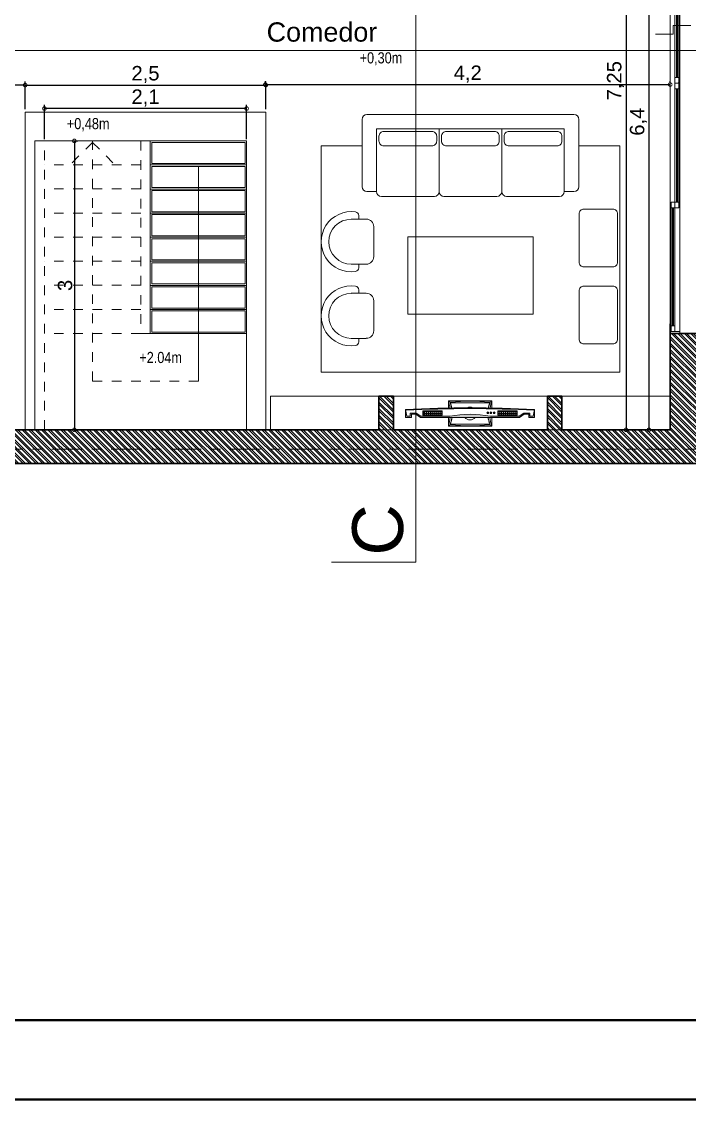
# Model space of a CAD drawing. Header units: millimetres. Extents: x 2502.5 to 2587.5, y 1451 to 1547.9.
# Drawn here: x 2520.66 to 2527.6, y 1523.37 to 1534.56 of the extents above; entities that cross this region are included whole.
import ezdxf

# ---------------------------------------------------------------- set-up
doc = ezdxf.new("R2010")
doc.units = ezdxf.units.MM
for name, pattern in [('CENTER', [50.8, 31.75, -6.35, 6.35, -6.35]), ('HIDDEN2', [4.7625, 3.175, -1.5875]), ('JIS_02_0.7', [1.35, 0.75, -0.6])]:
    doc.linetypes.add(name, pattern=pattern)
for name, color, linetype, lineweight in [('0.05', 254, 'Continuous', 5), ('0.09', 6, 'Continuous', 9), ('0.15', 6, 'Continuous', 15), ('02_CIVIL_EXIST', 250, 'Continuous', 30), ('07_CIVIL VISTAS MEDIA', 143, 'Continuous', 9), ('09_CIVIL PROYECCIONES', 230, 'JIS_02_0.7', 5), ('10_CIVIL EJES', 230, 'CENTER', 15), ('11_CARPINTERIA Y MOBILIARIO', 141, 'Continuous', 9), ('12_TEXTOS', 150, 'Continuous', 20), ('13_COTAS', 8, 'Continuous', 9)]:
    doc.layers.add(name, color=color, linetype=linetype, lineweight=lineweight)
doc.layers.add('OBJETOS', color=251, linetype='Continuous')
doc.styles.get("Standard").update_dxf_attribs({"font": 'arial.ttf'})
doc.styles.add('Swis721 BT', font='swiss.ttf')
doc.dimstyles.new('ISO-23', dxfattribs={"dimscale": 0.03, "dimtxt": 5, "dimasz": 2.5, "dimexe": 1.25, "dimexo": 0.625, "dimtad": 1, "dimtxsty": 'Swis721 BT', "dimblk": 'DOTSMALL', "dimcen": 2.5, "dimclrt": 150, "dimadec": 0, "dimazin": 0, "dimtfac": 1, "dimtmove": 0, "dimatfit": 3, "dimfxl": 0, "dimarcsym": 0})
pattern_1 = [(0, (-691.6089, -394.825658), (0, 0.02), []), (90, (-691.6089, -394.825658), (-0.02, 1e-18), [])]

# ---------------------------------------------------------------- blocks, each defined once
blk = doc.blocks.new('LCD')
at = {"layer": '11_CARPINTERIA Y MOBILIARIO', "lineweight": 5, "ltscale": 0.5}
for points in [[(0.211, -0.102), (0.511, -0.102), (0.559, -0.135), (0.621, -0.135), (0.621, -0.102), (0.657, -0.102), (0.67, -0.171), (0.67, -0.089), (0.609, -0.089), (0.609, -0.122), (0.563, -0.122), (0.515, -0.089), (-0.515, -0.089), (-0.563, -0.122), (-0.609, -0.122), (-0.609, -0.089), (-0.67, -0.089), (-0.67, -0.171), (-0.657, -0.102), (-0.621, -0.102), (-0.621, -0.135), (-0.559, -0.135), (-0.511, -0.102), (-0.211, -0.102, 0.093379)], [(0.67, -0.171), (0.669, -0.163, -0.02674), (-0.669, -0.163), (-0.67, -0.171, 0.026795)], [(-0.242, -0.138, 1), (-0.26, -0.138, 1)], [(-0.208, -0.138, 1), (-0.227, -0.138, 1)], [(-0.175, -0.138, 1), (-0.193, -0.138, 1)]]:
    blk.add_hatch(color=256, dxfattribs=at).paths.add_polyline_path(points)
h = blk.add_hatch(color=256, dxfattribs=at)
h.paths.add_polyline_path([(-0.49, -0.156), (-0.288, -0.156), (-0.288, -0.111), (-0.49, -0.111)])
h.paths.add_polyline_path([(-0.485, -0.151), (-0.293, -0.151), (-0.293, -0.117), (-0.485, -0.117)], flags=16)
h = blk.add_hatch(dxfattribs=at)
h.set_pattern_fill('_USER', color=256, scale=0.02, style=0, double=1, pattern_type=0)
h.set_pattern_definition(pattern_1)
h.paths.add_polyline_path([(-0.485, -0.151), (-0.293, -0.151), (-0.293, -0.117), (-0.485, -0.117)])
h = blk.add_hatch(dxfattribs=at)
h.set_pattern_fill('_USER', color=256, scale=0.02, style=0, double=1, pattern_type=0)
h.set_pattern_definition(pattern_1)
h.paths.add_polyline_path([(0.485, -0.117), (0.293, -0.117), (0.293, -0.151), (0.485, -0.151)])
at = {"layer": '11_CARPINTERIA Y MOBILIARIO', "lineweight": 18, "ltscale": 0.5}
for p, q in [((0.225, 0), (-0.225, 0)), ((-0.225, 0), (-0.225, -0.089)), ((0.225, -0.089), (0.225, 0)), ((-0.225, -0.187), (-0.225, -0.26)), ((0.225, -0.26), (0.225, -0.187)), ((-0.225, -0.26), (0.225, -0.26))]:
    blk.add_line(p, q, dxfattribs=at)
at = {"layer": '11_CARPINTERIA Y MOBILIARIO', "ltscale": 0.5}
for p, q in [((-0.609, -0.089), (-0.67, -0.089)), ((-0.67, -0.089), (-0.67, -0.171)), ((-0.657, -0.102), (-0.67, -0.171)), ((-0.621, -0.102), (-0.657, -0.102)), ((-0.621, -0.102), (-0.621, -0.135)), ((-0.609, -0.089), (-0.609, -0.122)), ((-0.563, -0.122), (-0.515, -0.089)), ((-0.559, -0.135), (-0.511, -0.102)), ((0.515, -0.089), (-0.515, -0.089)), ((-0.211, -0.102), (-0.511, -0.102)), ((0.211, -0.102), (0.511, -0.102)), ((0.559, -0.135), (0.511, -0.102)), ((0.563, -0.122), (0.515, -0.089)), ((0.67, -0.089), (0.609, -0.089)), ((0.609, -0.089), (0.609, -0.122)), ((0.621, -0.102), (0.657, -0.102)), ((0.621, -0.102), (0.621, -0.135)), ((0.657, -0.102), (0.67, -0.171)), ((0.67, -0.171), (0.67, -0.089)), ((-0.621, -0.135), (-0.559, -0.135)), ((-0.609, -0.122), (-0.563, -0.122)), ((0.621, -0.135), (0.559, -0.135)), ((0.609, -0.122), (0.563, -0.122))]:
    blk.add_line(p, q, dxfattribs=at)
at = {"layer": '11_CARPINTERIA Y MOBILIARIO', "linetype": 'HIDDEN2', "lineweight": 5, "ltscale": 0.5}
for p, q in [((0.205, -0.02), (-0.205, -0.02)), ((-0.205, -0.24), (0.205, -0.24))]:
    blk.add_line(p, q, dxfattribs=at)
at = {"layer": '11_CARPINTERIA Y MOBILIARIO', "ltscale": 0.5}
for points in [[(-0.49, -0.111), (-0.288, -0.111), (-0.288, -0.156), (-0.49, -0.156)], [(0.49, -0.111), (0.288, -0.111), (0.288, -0.156), (0.49, -0.156)], [(-0.485, -0.117), (-0.293, -0.117), (-0.293, -0.151), (-0.485, -0.151)], [(0.485, -0.117), (0.293, -0.117), (0.293, -0.151), (0.485, -0.151)]]:
    blk.add_lwpolyline(points, close=True, dxfattribs=at)
at = {"layer": '11_CARPINTERIA Y MOBILIARIO', "lineweight": 5, "ltscale": 0.5}
for centre in [(-0.251, -0.138), (-0.217, -0.138), (-0.184, -0.138)]:
    blk.add_circle(centre, 0.00921, dxfattribs=at)
at = {"layer": '11_CARPINTERIA Y MOBILIARIO', "lineweight": 18, "ltscale": 0.5}
for centre, start, end in [((-0.638, -0.13), 5.4428, 17.4923), ((0.638, -0.13), 162.5077, 174.5572), ((-0.638, -0.13), 342.5077, 352.3956), ((0.638, -0.13), 187.6044, 197.4923)]:
    blk.add_arc(centre, 0.433, start, end, dxfattribs=at)
at = {"layer": '11_CARPINTERIA Y MOBILIARIO', "lineweight": 5, "ltscale": 0.5}
for centre, radius, start, end in [((-0.2, 0.016), 0.03, 212.1251, 266.9871), ((0.2, 0.016), 0.03, 273.0129, 327.8749), ((0, 1.016), 1.138, 259.3305, 280.6695), ((0, -1.88), 1.877, 83.8464, 96.1536), ((0, -0.13), 0.0672, 37.6533, 142.3467), ((0, -0.13), 0.0672, 241.3543, 298.6457), ((-0.2, -0.276), 0.03, 93.0129, 147.8749), ((0, 1.62), 1.877, 263.8464, 276.1536), ((0.2, -0.276), 0.03, 32.1251, 86.9871)]:
    blk.add_arc(centre, radius, start, end, dxfattribs=at)
at = {"layer": '11_CARPINTERIA Y MOBILIARIO', "linetype": 'HIDDEN2', "lineweight": 5, "ltscale": 0.5}
for centre, radius, start, end in [((-0.491, -0.13), 0.306, 7.7055, 21.071), ((0.497, -0.13), 0.312, 159.3448, 172.4407), ((-0.491, -0.13), 0.306, 338.929, 349.1614), ((0.497, -0.13), 0.312, 190.6309, 200.6552)]:
    blk.add_arc(centre, radius, start, end, dxfattribs=at)
at = {"layer": '11_CARPINTERIA Y MOBILIARIO', "ltscale": 0.5}
for centre, start, end in [((0, 12.322), 266.9302, 273.0698), ((0, 12.33), 266.9365, 273.0635)]:
    blk.add_arc(centre, 12.511, start, end, dxfattribs=at)
blk = doc.blocks.new('b1')
at = {"layer": '02_CIVIL_EXIST'}
blk.add_line((537.02, 610.402), (536.92, 610.402), dxfattribs=at)
at = {"layer": '09_CIVIL PROYECCIONES', "linetype": 'Continuous'}
for p, q in [((531.84, 610.502), (531.82, 610.502)), ((531.82, 610.502), (531.82, 610.402)), ((531.82, 610.502), (531.82, 610.402)), ((531.84, 610.502), (537, 610.502)), ((531.84, 610.502), (531.84, 610.402)), ((533.125, 610.487), (533.125, 610.457)), ((533.13, 610.492), (533.18, 610.492)), ((533.18, 610.492), (534.365, 610.492)), ((533.185, 610.487), (533.185, 610.457)), ((533.185, 610.467), (533.185, 610.477)), ((533.185, 610.467), (533.185, 610.472)), ((534.36, 610.487), (534.36, 610.457)), ((534.36, 610.467), (534.36, 610.477)), ((534.36, 610.472), (534.36, 610.467)), ((534.365, 610.492), (534.415, 610.492)), ((534.42, 610.457), (534.42, 610.487)), ((534.42, 610.487), (534.42, 610.457)), ((534.425, 610.492), (534.475, 610.492)), ((534.475, 610.492), (535.66, 610.492)), ((534.48, 610.487), (534.48, 610.457)), ((534.48, 610.467), (534.48, 610.477)), ((534.48, 610.467), (534.48, 610.472)), ((535.655, 610.487), (535.655, 610.457)), ((535.655, 610.467), (535.655, 610.477)), ((535.655, 610.472), (535.655, 610.467)), ((535.66, 610.492), (535.71, 610.492)), ((535.715, 610.457), (535.715, 610.487)), ((537, 610.502), (537.02, 610.502)), ((537, 610.402), (537, 610.502)), ((537.02, 610.502), (537.02, 610.402)), ((537.02, 610.452), (537.02, 610.502)), ((537.02, 610.402), (531.82, 610.402)), ((537.02, 610.402), (531.82, 610.402)), ((531.84, 610.402), (531.82, 610.402)), ((537, 610.402), (531.84, 610.402)), ((531.895, 610.452), (531.845, 610.452)), ((531.845, 610.412), (531.895, 610.412)), ((533.13, 610.452), (531.895, 610.452)), ((531.895, 610.412), (533.13, 610.412)), ((531.9, 610.447), (531.9, 610.417)), ((531.9, 610.427), (531.9, 610.437)), ((531.9, 610.427), (531.9, 610.432)), ((533.125, 610.447), (533.125, 610.417)), ((533.125, 610.427), (533.125, 610.437)), ((533.125, 610.432), (533.125, 610.427)), ((533.18, 610.452), (533.13, 610.452)), ((533.18, 610.452), (533.13, 610.452)), ((533.13, 610.412), (533.18, 610.412)), ((534.365, 610.452), (533.18, 610.452)), ((533.185, 610.447), (533.185, 610.417)), ((534.415, 610.452), (534.365, 610.452)), ((534.475, 610.452), (534.425, 610.452)), ((535.66, 610.452), (534.475, 610.452)), ((535.655, 610.417), (535.655, 610.447)), ((535.71, 610.452), (535.66, 610.452)), ((535.71, 610.452), (535.66, 610.452)), ((535.66, 610.412), (535.71, 610.412)), ((536.945, 610.452), (535.71, 610.452)), ((535.71, 610.412), (536.945, 610.412)), ((535.715, 610.447), (535.715, 610.417)), ((535.715, 610.427), (535.715, 610.437)), ((535.715, 610.427), (535.715, 610.432)), ((536.94, 610.447), (536.94, 610.417)), ((536.94, 610.427), (536.94, 610.437)), ((536.94, 610.432), (536.94, 610.427)), ((536.995, 610.452), (536.945, 610.452)), ((536.995, 610.452), (536.945, 610.452)), ((536.945, 610.412), (536.995, 610.412)), ((537, 610.447), (537, 610.417)), ((537, 610.402), (537.02, 610.402)), ((537.02, 610.452), (537.02, 610.402))]:
    blk.add_line(p, q, dxfattribs=at)
for centre, start, end in [((533.13, 610.487), 90, 180), ((533.18, 610.487), 0, 90), ((534.365, 610.487), 90, 180), ((534.415, 610.487), 0, 90), ((534.425, 610.487), 90, 180), ((534.475, 610.487), 0, 90), ((535.66, 610.487), 90, 180), ((535.71, 610.487), 0, 90), ((531.845, 610.447), 90, 180), ((531.845, 610.417), 180, 270), ((531.895, 610.447), 0, 90), ((531.895, 610.417), 270, 0), ((533.13, 610.457), 180, 270), ((533.13, 610.447), 90, 180), ((533.13, 610.417), 180, 270), ((533.18, 610.457), 270, 0), ((533.18, 610.447), 0, 90), ((533.18, 610.417), 270, 0), ((534.365, 610.457), 180, 270), ((534.415, 610.457), 270, 0), ((534.425, 610.457), 180, 270), ((534.475, 610.457), 270, 0), ((535.66, 610.457), 180, 270), ((535.66, 610.447), 90, 180), ((535.66, 610.417), 180, 270), ((535.71, 610.457), 270, 0), ((535.71, 610.447), 0, 90), ((535.71, 610.417), 270, 0), ((536.945, 610.447), 90, 180), ((536.945, 610.417), 180, 270), ((536.995, 610.447), 0, 90), ((536.995, 610.417), 270, 0)]:
    blk.add_arc(centre, 0.005, start, end, dxfattribs=at)
at = {"layer": '11_CARPINTERIA Y MOBILIARIO', "linetype": 'Continuous'}
for p, q in [((534.36, 610.477), (533.185, 610.477)), ((534.36, 610.467), (533.185, 610.467)), ((533.185, 610.467), (534.36, 610.467)), ((533.19, 610.467), (533.19, 610.477)), ((534.355, 610.467), (534.355, 610.477)), ((535.655, 610.477), (534.48, 610.477)), ((535.655, 610.467), (534.48, 610.467)), ((534.48, 610.467), (535.655, 610.467)), ((534.485, 610.467), (534.485, 610.477)), ((535.65, 610.467), (535.65, 610.477)), ((533.125, 610.437), (531.9, 610.437)), ((533.125, 610.427), (531.9, 610.427)), ((531.9, 610.427), (533.125, 610.427)), ((531.905, 610.427), (531.905, 610.437)), ((533.12, 610.427), (533.12, 610.437)), ((536.94, 610.437), (535.715, 610.437)), ((536.94, 610.427), (535.715, 610.427)), ((535.715, 610.427), (536.94, 610.427)), ((535.72, 610.427), (535.72, 610.437)), ((536.935, 610.427), (536.935, 610.437))]:
    blk.add_line(p, q, dxfattribs=at)
blk = doc.blocks.new('Silloncito')
at = {"layer": '11_CARPINTERIA Y MOBILIARIO'}
for p, q in [((481.6, 641.418), (481.555, 641.418)), ((481.6, 641.321), (481.6, 641.516)), ((482.185, 641.515), (482.185, 641.32)), ((482.185, 641.418), (482.23, 641.418)), ((482.087, 641.223), (481.697, 641.223))]:
    blk.add_line(p, q, dxfattribs=at)
for centre, radius, start, end in [((481.893, 641.515), 0.39, 351.7367, 188.1631), ((481.893, 641.515), 0.292, 359.9499, 179.9499), ((481.555, 641.467), 0.0488, 188.1631, 269.9499), ((482.23, 641.466), 0.0488, 269.9499, 351.7367), ((481.697, 641.32), 0.0975, 179.9499, 269.9499), ((482.087, 641.32), 0.0975, 269.9499, 359.9499)]:
    blk.add_arc(centre, radius, start, end, dxfattribs=at)
blk = doc.blocks.new('cambiopiso')
at = {"layer": '0.09'}
for p, q in [((533.753, 611.171), (533.753, 610.988)), ((533.753, 610.988), (533.842, 610.988)), ((533.842, 610.988), (533.842, 610.805))]:
    blk.add_line(p, q, dxfattribs=at)
blk = doc.blocks.new('_DotSmall')
at = {"color": 0, "linetype": 'ByBlock', "const_width": 0.5}
blk.add_lwpolyline([(-0.0625, 0, 1), (0.0625, 0, 1)], format="xyb", close=True, dxfattribs=at)
blk = doc.blocks.new('*D144')
at = {"layer": '13_COTAS', "color": 0, "lineweight": -2}
for p, q in [((2526.941, 1537.567), (2526.941, 1530.317)), ((2526.955, 1537.567), (2526.978, 1537.567)), ((2526.856, 1530.317), (2526.978, 1530.317))]:
    blk.add_line(p, q, dxfattribs=at)
at = {"layer": 'Defpoints', "color": 0}
for p in [(2526.936, 1537.567), (2526.837, 1530.317), (2526.941, 1530.317)]:
    blk.add_point(p, dxfattribs=at)
at = {"layer": '13_COTAS', "color": 0, "lineweight": -2, "xscale": 0.075, "yscale": 0.075, "zscale": 0.075}
for p, rotation in [((2526.941, 1537.567), 90), ((2526.941, 1530.317), 270)]:
    blk.add_blockref('_DotSmall', p, dxfattribs=dict(at, rotation=rotation))
at = {"layer": '13_COTAS', "color": 150, "insert": (2526.832, 1533.942), "char_height": 0.15, "attachment_point": 5, "rotation": 90, "style": 'Swis721 BT'}
blk.add_mtext('7,25', dxfattribs=at)
blk = doc.blocks.new('*D109')
at = {"layer": '13_COTAS', "color": 0, "lineweight": -2}
for p, q in [((2521.19, 1533.317), (2521.248, 1533.317)), ((2521.211, 1533.317), (2521.211, 1530.317)), ((2521.102, 1530.317), (2521.248, 1530.317))]:
    blk.add_line(p, q, dxfattribs=at)
at = {"layer": 'Defpoints', "color": 0}
for p in [(2521.172, 1533.317), (2521.083, 1530.317), (2521.211, 1530.317)]:
    blk.add_point(p, dxfattribs=at)
at = {"layer": '13_COTAS', "color": 0, "lineweight": -2, "xscale": 0.075, "yscale": 0.075, "zscale": 0.075}
for p, rotation in [((2521.211, 1533.317), 90), ((2521.211, 1530.317), 270)]:
    blk.add_blockref('_DotSmall', p, dxfattribs=dict(at, rotation=rotation))
at = {"layer": '13_COTAS', "color": 150, "insert": (2521.115, 1531.817), "char_height": 0.15, "attachment_point": 5, "rotation": 90, "style": 'Swis721 BT'}
blk.add_mtext('3', dxfattribs=at)
blk = doc.blocks.new('*D52')
at = {"layer": '13_COTAS', "color": 0, "lineweight": -2}
for p, q in [((2517.4, 1533.645), (2517.4, 1533.935)), ((2520.7, 1533.645), (2520.7, 1533.935)), ((2520.7, 1533.897), (2517.4, 1533.897))]:
    blk.add_line(p, q, dxfattribs=at)
at = {"layer": 'Defpoints', "color": 0}
for p in [(2517.4, 1533.897), (2517.4, 1533.627), (2520.7, 1533.627)]:
    blk.add_point(p, dxfattribs=at)
at = {"layer": '13_COTAS', "color": 0, "lineweight": -2, "xscale": 0.075, "yscale": 0.075, "zscale": 0.075, "rotation": 180}
blk.add_blockref('_DotSmall', (2517.4, 1533.897), dxfattribs=at)
at = {"layer": '13_COTAS', "color": 0, "lineweight": -2, "xscale": 0.075, "yscale": 0.075, "zscale": 0.075}
blk.add_blockref('_DotSmall', (2520.7, 1533.897), dxfattribs=at)
at = {"layer": '13_COTAS', "color": 150, "insert": (2519.05, 1534.006), "char_height": 0.15, "attachment_point": 5, "style": 'Swis721 BT'}
blk.add_mtext('3,3', dxfattribs=at)
blk = doc.blocks.new('*D54')
at = {"layer": '13_COTAS', "color": 0, "lineweight": -2}
for p, q in [((2520.7, 1533.645), (2520.7, 1533.935)), ((2523.2, 1533.645), (2523.2, 1533.935)), ((2520.7, 1533.897), (2523.2, 1533.897))]:
    blk.add_line(p, q, dxfattribs=at)
at = {"layer": 'Defpoints', "color": 0}
for p in [(2523.2, 1533.897), (2520.7, 1533.627), (2523.2, 1533.627)]:
    blk.add_point(p, dxfattribs=at)
at = {"layer": '13_COTAS', "color": 0, "lineweight": -2, "xscale": 0.075, "yscale": 0.075, "zscale": 0.075, "rotation": 180}
blk.add_blockref('_DotSmall', (2520.7, 1533.897), dxfattribs=at)
at = {"layer": '13_COTAS', "color": 0, "lineweight": -2, "xscale": 0.075, "yscale": 0.075, "zscale": 0.075}
blk.add_blockref('_DotSmall', (2523.2, 1533.897), dxfattribs=at)
at = {"layer": '13_COTAS', "color": 150, "insert": (2521.95, 1534.006), "char_height": 0.15, "attachment_point": 5, "style": 'Swis721 BT'}
blk.add_mtext('2,5', dxfattribs=at)
blk = doc.blocks.new('*D55')
at = {"layer": '13_COTAS', "color": 0, "lineweight": -2}
for p, q in [((2520.9, 1533.335), (2520.9, 1533.691)), ((2523, 1533.653), (2520.9, 1533.653)), ((2523, 1533.335), (2523, 1533.691))]:
    blk.add_line(p, q, dxfattribs=at)
at = {"layer": 'Defpoints', "color": 0}
for p in [(2520.9, 1533.653), (2520.9, 1533.317), (2523, 1533.317)]:
    blk.add_point(p, dxfattribs=at)
at = {"layer": '13_COTAS', "color": 0, "lineweight": -2, "xscale": 0.075, "yscale": 0.075, "zscale": 0.075, "rotation": 180}
blk.add_blockref('_DotSmall', (2520.9, 1533.653), dxfattribs=at)
at = {"layer": '13_COTAS', "color": 0, "lineweight": -2, "xscale": 0.075, "yscale": 0.075, "zscale": 0.075}
blk.add_blockref('_DotSmall', (2523, 1533.653), dxfattribs=at)
at = {"layer": '13_COTAS', "color": 150, "insert": (2521.95, 1533.763), "char_height": 0.15, "attachment_point": 5, "style": 'Swis721 BT'}
blk.add_mtext('2,1', dxfattribs=at)
blk = doc.blocks.new('*D56')
at = {"layer": '13_COTAS', "color": 0, "lineweight": -2}
for p, q in [((2523.195, 1533.916), (2523.195, 1533.939)), ((2527.4, 1533.916), (2527.4, 1533.939)), ((2523.195, 1533.902), (2527.4, 1533.902))]:
    blk.add_line(p, q, dxfattribs=at)
at = {"layer": 'Defpoints', "color": 0}
for p in [(2523.195, 1533.897), (2527.4, 1533.902), (2527.4, 1533.897)]:
    blk.add_point(p, dxfattribs=at)
at = {"layer": '13_COTAS', "color": 0, "lineweight": -2, "xscale": 0.075, "yscale": 0.075, "zscale": 0.075, "rotation": 180}
blk.add_blockref('_DotSmall', (2523.195, 1533.902), dxfattribs=at)
at = {"layer": '13_COTAS', "color": 0, "lineweight": -2, "xscale": 0.075, "yscale": 0.075, "zscale": 0.075}
blk.add_blockref('_DotSmall', (2527.4, 1533.902), dxfattribs=at)
at = {"layer": '13_COTAS', "color": 150, "insert": (2525.297, 1534.011), "char_height": 0.15, "attachment_point": 5, "style": 'Swis721 BT'}
blk.add_mtext('4,2', dxfattribs=at)
blk = doc.blocks.new('*D124')
at = {"layer": '13_COTAS', "color": 0, "lineweight": -2}
for p, q in [((2527.581, 1536.717), (2527.142, 1536.717)), ((2527.179, 1536.717), (2527.179, 1530.317)), ((2527.381, 1530.317), (2527.142, 1530.317))]:
    blk.add_line(p, q, dxfattribs=at)
at = {"layer": 'Defpoints', "color": 0}
for p in [(2527.6, 1536.717), (2527.179, 1530.317), (2527.4, 1530.317)]:
    blk.add_point(p, dxfattribs=at)
at = {"layer": '13_COTAS', "color": 0, "lineweight": -2, "xscale": 0.075, "yscale": 0.075, "zscale": 0.075}
for p, rotation in [((2527.179, 1536.717), 90), ((2527.179, 1530.317), 270)]:
    blk.add_blockref('_DotSmall', p, dxfattribs=dict(at, rotation=rotation))
at = {"layer": '13_COTAS', "color": 150, "insert": (2527.07, 1533.517), "char_height": 0.15, "attachment_point": 5, "rotation": 90, "style": 'Swis721 BT'}
blk.add_mtext('6,4', dxfattribs=at)
blk = doc.blocks.new('silueta')
at = {"layer": '0.09', "color": 3}
for points in [[(2456, 1541.267), (2484.8, 1541.267), (2484.8, 1540.717), (2484.95, 1540.717), (2484.95, 1536.417), (2477.9, 1536.417), (2477.7, 1536.417), (2477.7, 1530.517), (2477.9, 1530.517), (2477.9, 1530.117), (2477.7, 1530.117), (2477.7, 1529.967), (2456, 1529.967)], [(2465.4, 1534.717), (2465.4, 1533.117), (2467.4, 1533.117), (2467.4, 1530.317), (2477.4, 1530.317), (2477.4, 1536.717)]]:
    blk.add_lwpolyline(points, dxfattribs=at)
blk.add_lwpolyline([(2470.8, 1533.317), (2473, 1533.317), (2473, 1530.317), (2470.8, 1530.317)], close=True, dxfattribs=at)

msp = doc.modelspace()

# ---------------------------------------------------------------- hatches: boundary and pattern name
at = {"layer": '02_CIVIL_EXIST'}
h = msp.add_hatch(dxfattribs=at)
h.set_pattern_fill('ANSI32', color=256, scale=0.005, angle=-90)
h.set_pattern_definition([(315, (2098.05912, 1006.04728), (0.0336759605, 0.0336759605), []), (315, (2098.05912, 1006.02483), (0.0336759605, 0.0336759605), [])])
edge = h.paths.add_edge_path()
edge.add_line((2522.3, 1535.791), (2522.3, 1535.791))
edge.add_line((2522.3, 1535.791), (2522.3, 1535.817))
edge.add_line((2522.3, 1535.817), (2521.55, 1535.817))
edge.add_line((2521.55, 1535.817), (2521.4, 1535.817))
edge.add_line((2521.4, 1535.817), (2521.4, 1535.717))
edge.add_line((2521.4, 1535.717), (2521.5, 1535.717))
edge.add_line((2521.5, 1535.717), (2522.204, 1535.717))
edge.add_line((2522.204, 1535.717), (2522.204, 1535.724))
edge.add_line((2522.204, 1535.724), (2522.128, 1535.724))
edge.add_line((2522.128, 1535.724), (2522.128, 1535.734))
edge.add_line((2522.128, 1535.734), (2522.209, 1535.734))
edge.add_arc((2522.209, 1535.729), 0.00537, 0, 90, ccw=False)
edge.add_line((2522.214, 1535.729), (2522.214, 1535.717))
edge.add_line((2522.214, 1535.717), (2522.3, 1535.717))
edge.add_line((2522.3, 1535.717), (2522.3, 1535.791))
h.paths.add_polyline_path([(2534.95, 1540.117), (2534.95, 1540.717), (2534.8, 1540.717), (2534.8, 1541.117), (2506, 1541.117), (2506, 1540.717), (2506.3, 1540.717), (2506.3, 1540.967), (2514.8, 1540.967), (2514.8, 1540.717), (2515.4, 1540.717), (2515.4, 1540.917), (2531, 1540.917), (2531, 1540.117), (2531.15, 1540.117), (2531.15, 1540.917), (2532.4, 1540.917), (2532.4, 1540.117), (2532.55, 1540.117), (2532.55, 1540.917), (2534.5, 1540.917), (2534.5, 1540.117), (2534.65, 1540.117), (2534.7, 1540.117)])
edge = h.paths.add_edge_path(flags=16)
edge.add_line((2523.013, 1536.476), (2523.013, 1536.413))
edge.add_line((2523.013, 1536.413), (2523.005, 1536.413))
edge.add_line((2523.005, 1536.413), (2523.005, 1536.476))
edge.add_arc((2523.009, 1536.476), 0.00417, 0.0531, 180.0531, ccw=False)
edge = h.paths.add_edge_path(flags=16)
edge.add_arc((2522.209, 1535.729), 0.00537, -90, 90, ccw=False)
edge.add_line((2522.209, 1535.724), (2522.128, 1535.724))
edge.add_line((2522.128, 1535.724), (2522.128, 1535.734))
edge.add_line((2522.128, 1535.734), (2522.209, 1535.734))
h.paths.add_polyline_path([(2527.9, 1530.117), (2527.9, 1530.517), (2527.7, 1530.517), (2527.7, 1531.317), (2527.4, 1531.317), (2527.4, 1530.317), (2526.275, 1530.317), (2526.275, 1530.667), (2526.125, 1530.667), (2526.125, 1530.317), (2524.525, 1530.317), (2524.525, 1530.667), (2524.375, 1530.667), (2524.375, 1530.317), (2517.4, 1530.317), (2517.4, 1530.517), (2517.1, 1530.517), (2514.8, 1530.517), (2514.8, 1530.267), (2506.3, 1530.267), (2506.3, 1530.517), (2506, 1530.517), (2506, 1530.117), (2508.05, 1530.117)])
h.paths.add_polyline_path([(2524.65, 1539.867), (2524.65, 1540.017), (2524, 1540.017), (2524, 1539.867)])
h.paths.add_polyline_path([(2526.6, 1539.867), (2526.6, 1540.017), (2525.95, 1540.017), (2525.95, 1539.867)])
h.paths.add_polyline_path([(2515.7, 1532.917), (2515.7, 1532.962), (2515.7, 1533.002), (2515.7, 1533.002), (2515.7, 1533.117), (2515.4, 1533.117), (2515.4, 1533.517), (2515.1, 1533.517), (2515.1, 1532.917), (2515.25, 1532.917)])
h.paths.add_polyline_path([(2517.4, 1532.917), (2517.4, 1533.117), (2517.1, 1533.117), (2517.1, 1532.962), (2517.1, 1532.917)])
h.paths.add_polyline_path([(2527.7, 1529.967), (2527.7, 1530.117), (2506.05, 1530.117), (2506.05, 1530.067), (2506, 1530.067), (2506, 1529.967), (2514.3, 1529.967)])
h.paths.add_polyline_path([(2534.8, 1541.117), (2534.8, 1541.267), (2514.3, 1541.267), (2506, 1541.267), (2506, 1541.167), (2506.05, 1541.167), (2506.05, 1541.117)])
edge = h.paths.add_edge_path(flags=17)
edge.add_line((2521.525, 1535.906), (2521.533, 1535.906))
edge.add_line((2521.533, 1535.906), (2521.533, 1536.447))
edge.add_line((2521.533, 1536.447), (2521.544, 1536.447))
edge.add_line((2521.544, 1536.447), (2521.544, 1535.905))
edge.add_line((2521.544, 1535.905), (2521.544, 1535.865))
edge.add_arc((2521.539, 1535.865), 0.00488, -89.9848, 0.0152, ccw=False)
edge.add_line((2521.539, 1535.86), (2521.519, 1535.86))
edge.add_arc((2521.519, 1535.865), 0.00488, 180.0318, 270.0152, ccw=False)
edge.add_line((2521.514, 1535.865), (2521.514, 1535.905))
edge.add_line((2521.514, 1535.905), (2521.514, 1536.447))
edge.add_line((2521.514, 1536.447), (2521.525, 1536.447))
edge.add_line((2521.525, 1536.447), (2521.525, 1535.906))
h.paths.add_polyline_path([(2521.533, 1535.906), (2521.525, 1535.906), (2521.525, 1536.447), (2521.533, 1536.447)], flags=16)
edge = h.paths.add_edge_path(flags=16)
edge.add_line((2521.525, 1536.447), (2521.514, 1536.447))
edge.add_line((2521.514, 1536.447), (2521.514, 1536.988))
edge.add_line((2521.514, 1536.988), (2521.514, 1537.029))
edge.add_arc((2521.518, 1537.029), 0.00488, 90.0283, 180.0327, ccw=False)
edge.add_line((2521.518, 1537.034), (2521.539, 1537.034))
edge.add_arc((2521.539, 1537.029), 0.00488, 0.0327, 90.0152, ccw=False)
edge.add_line((2521.544, 1537.029), (2521.544, 1536.988))
edge.add_line((2521.544, 1536.988), (2521.544, 1536.447))
edge.add_line((2521.544, 1536.447), (2521.533, 1536.447))
edge.add_line((2521.533, 1536.447), (2521.533, 1536.988))
edge.add_line((2521.533, 1536.988), (2521.525, 1536.988))
edge.add_line((2521.525, 1536.988), (2521.525, 1536.447))
h.paths.add_polyline_path([(2521.533, 1536.447), (2521.525, 1536.447), (2521.525, 1536.988), (2521.533, 1536.988)], flags=16)
edge = h.paths.add_edge_path(flags=17)
edge.add_line((2521.544, 1535.905), (2521.544, 1536.988))
edge.add_line((2521.544, 1536.988), (2521.544, 1537.029))
edge.add_arc((2521.539, 1537.029), 0.00488, 0.0327, 90.0152)
edge.add_line((2521.539, 1537.034), (2521.518, 1537.034))
edge.add_arc((2521.518, 1537.029), 0.00488, 90.0283, 180.0327)
edge.add_line((2521.514, 1537.029), (2521.514, 1536.988))
edge.add_line((2521.514, 1536.988), (2521.514, 1535.905))
edge.add_line((2521.514, 1535.905), (2521.514, 1535.865))
edge.add_arc((2521.519, 1535.865), 0.00488, 180.0318, 270.0152)
edge.add_line((2521.519, 1535.86), (2521.539, 1535.86))
edge.add_arc((2521.539, 1535.865), 0.00488, 270.0152, 360.0152)
edge.add_line((2521.544, 1535.865), (2521.544, 1535.905))
h.paths.add_polyline_path([(2521.4, 1537.167), (2521.55, 1537.167), (2521.55, 1537.567), (2523, 1537.567), (2523, 1534.717), (2523.2, 1534.717), (2523.2, 1537.667), (2522.4, 1537.667), (2522.4, 1539.867), (2523.2, 1539.867), (2523.2, 1540.017), (2521.4, 1540.017), (2521.4, 1539.867), (2522.2, 1539.867), (2522.2, 1537.667), (2521.4, 1537.667)])
h.paths.add_polyline_path([(2520.9, 1534.717), (2520.9, 1534.817), (2521.95, 1534.817), (2521.95, 1534.917), (2521.4, 1534.917), (2515.4, 1534.917), (2515.4, 1535.117), (2515.1, 1535.117), (2515.1, 1534.517), (2515.4, 1534.517), (2515.4, 1534.717)])

# ---------------------------------------------------------------- linework, layer by layer
at = {"layer": '0.05'}
for p, q in [((2523.2, 1533.617), (2520.7, 1533.617)), ((2520.7, 1533.617), (2520.7, 1530.317)), ((2523.2, 1533.617), (2523.2, 1530.317)), ((2524.2, 1533.266), (2523.775, 1533.266)), ((2523.775, 1533.266), (2523.775, 1530.916)), ((2526.45, 1533.266), (2526.875, 1533.266)), ((2526.875, 1530.916), (2526.875, 1533.266)), ((2523.775, 1530.916), (2526.875, 1530.916)), ((2523.25, 1530.667), (2524.375, 1530.667)), ((2523.25, 1530.317), (2523.25, 1530.667)), ((2523.25, 1530.667), (2524.375, 1530.667)), ((2524.525, 1530.667), (2526.125, 1530.667)), ((2526.275, 1530.667), (2527.4, 1530.667))]:
    msp.add_line(p, q, dxfattribs=at)
at = {"layer": '0.09'}
msp.add_line((2522.5, 1530.824), (2522.5, 1533.052), dxfattribs=at)
at = {"layer": '0.15'}
for p, q in [((2524.758, 1542.413), (2524.758, 1528.942)), ((2536.132, 1534.256), (2505.207, 1534.256)), ((2524.758, 1528.942), (2523.883, 1528.942))]:
    msp.add_line(p, q, dxfattribs=at)
at = {"layer": '02_CIVIL_EXIST'}
for p, q in [((2527.4, 1531.317), (2527.4, 1530.317)), ((2527.7, 1531.317), (2527.4, 1531.317)), ((2524.375, 1530.667), (2524.375, 1530.317)), ((2524.525, 1530.667), (2524.375, 1530.667)), ((2524.525, 1530.667), (2524.525, 1530.317)), ((2526.125, 1530.667), (2526.125, 1530.317)), ((2526.275, 1530.667), (2526.125, 1530.667)), ((2526.275, 1530.667), (2526.275, 1530.317)), ((2524.375, 1530.317), (2517.4, 1530.317)), ((2526.125, 1530.317), (2524.525, 1530.317)), ((2527.4, 1530.317), (2526.275, 1530.317)), ((2527.7, 1529.967), (2514.3, 1529.967))]:
    msp.add_line(p, q, dxfattribs=at)
at = {"layer": '02_CIVIL_EXIST', "lineweight": 40}
for points in [[(2502.906, 1547.868), (2537.556, 1547.868), (2537.556, 1523.365), (2502.906, 1523.365)], [(2504.969, 1547.043), (2536.731, 1547.043), (2536.731, 1524.19), (2504.969, 1524.19)]]:
    msp.add_lwpolyline(points, close=True, dxfattribs=at)
at = {"layer": '09_CIVIL PROYECCIONES', "ltscale": 0.1}
for p, q in [((2521.9, 1533.317), (2520.8, 1533.317)), ((2520.8, 1530.317), (2520.8, 1533.317)), ((2520.9, 1530.317), (2520.9, 1533.317)), ((2521.4, 1533.302), (2521.18, 1533.082)), ((2521.4, 1530.824), (2521.4, 1533.317)), ((2521.4, 1533.302), (2521.62, 1533.082)), ((2521.9, 1533.317), (2521.9, 1531.318)), ((2521.9, 1533.068), (2520.9, 1533.068)), ((2521.9, 1532.818), (2520.9, 1532.818)), ((2521.9, 1532.568), (2520.9, 1532.568)), ((2521.9, 1532.318), (2520.9, 1532.318)), ((2521.9, 1532.068), (2520.9, 1532.068)), ((2521.9, 1531.818), (2520.9, 1531.818)), ((2521.9, 1531.568), (2520.9, 1531.568)), ((2521.9, 1531.318), (2520.9, 1531.318)), ((2521.9, 1531.318), (2522, 1531.318)), ((2522.5, 1530.824), (2521.4, 1530.824))]:
    msp.add_line(p, q, dxfattribs=at)
at = {"layer": '10_CIVIL EJES', "ltscale": 0.01}
msp.add_line((2536.731, 1530.117), (2504.969, 1530.117), dxfattribs=at)
at = {"layer": '11_CARPINTERIA Y MOBILIARIO'}
for p, q in [((2524.2, 1533.541), (2524.2, 1532.841)), ((2524.25, 1533.591), (2526.4, 1533.591)), ((2526.45, 1532.841), (2526.45, 1533.541)), ((2524.35, 1533.441), (2524.35, 1532.791)), ((2525, 1533.441), (2524.35, 1533.441)), ((2525, 1532.791), (2525, 1533.441)), ((2525.65, 1533.441), (2525, 1533.441)), ((2525.65, 1533.441), (2526.3, 1533.441)), ((2525.65, 1532.791), (2525.65, 1533.441)), ((2526.3, 1533.441), (2526.3, 1532.791)), ((2523, 1533.317), (2522, 1533.317)), ((2522, 1533.317), (2523, 1533.317)), ((2522, 1533.317), (2522, 1531.317)), ((2523, 1533.317), (2523, 1530.317)), ((2523, 1533.067), (2522, 1533.067)), ((2522, 1533.067), (2523, 1533.067)), ((2523, 1532.817), (2522, 1532.817)), ((2522, 1532.817), (2523, 1532.817)), ((2524.25, 1532.791), (2524.35, 1532.791)), ((2524.4, 1532.741), (2524.95, 1532.741)), ((2525.05, 1532.741), (2525.6, 1532.741)), ((2526.25, 1532.741), (2525.7, 1532.741)), ((2526.4, 1532.791), (2526.3, 1532.791)), ((2523, 1532.567), (2522, 1532.567)), ((2522, 1532.567), (2523, 1532.567)), ((2523, 1532.317), (2522, 1532.317)), ((2522, 1532.317), (2523, 1532.317)), ((2523, 1532.067), (2522, 1532.067)), ((2522, 1532.067), (2523, 1532.067)), ((2523, 1531.817), (2522, 1531.817)), ((2522, 1531.817), (2523, 1531.817)), ((2523, 1531.567), (2522, 1531.567)), ((2522, 1531.567), (2523, 1531.567)), ((2523, 1531.317), (2522, 1531.317)), ((2523, 1531.317), (2522, 1531.317))]:
    msp.add_line(p, q, dxfattribs=at)
for points in [[(2524.375, 1533.366), (2524.375, 1533.316, 0.414214), (2524.425, 1533.266), (2524.925, 1533.266, 0.414214), (2524.975, 1533.316), (2524.975, 1533.366, 0.414214), (2524.925, 1533.416), (2524.425, 1533.416, 0.414214)], [(2525.025, 1533.366), (2525.025, 1533.316, 0.414214), (2525.075, 1533.266), (2525.575, 1533.266, 0.414214), (2525.625, 1533.316), (2525.625, 1533.366, 0.414214), (2525.575, 1533.416), (2525.075, 1533.416, 0.414214)], [(2526.275, 1533.366), (2526.275, 1533.316, -0.414214), (2526.225, 1533.266), (2525.725, 1533.266, -0.414214), (2525.675, 1533.316), (2525.675, 1533.366, -0.414214), (2525.725, 1533.416), (2526.225, 1533.416, -0.414214)], [(2526.453, 1532.559), (2526.453, 1532.059, 0.414214), (2526.503, 1532.009), (2526.803, 1532.009, 0.414214), (2526.853, 1532.059), (2526.853, 1532.559, 0.414214), (2526.803, 1532.609), (2526.503, 1532.609, 0.414214)], [(2526.453, 1531.26), (2526.453, 1531.76, -0.414214), (2526.503, 1531.81), (2526.803, 1531.81, -0.414214), (2526.853, 1531.76), (2526.853, 1531.26, -0.414214), (2526.803, 1531.21), (2526.503, 1531.21, -0.414214)]]:
    msp.add_lwpolyline(points, format="xyb", close=True, dxfattribs=at)
for points in [[(2522.985, 1533.082), (2522.985, 1533.302), (2522.015, 1533.302), (2522.015, 1533.082)], [(2522.985, 1532.832), (2522.985, 1533.052), (2522.015, 1533.052), (2522.015, 1532.832)], [(2522.985, 1532.582), (2522.985, 1532.802), (2522.015, 1532.802), (2522.015, 1532.582)], [(2522.985, 1532.332), (2522.985, 1532.552), (2522.015, 1532.552), (2522.015, 1532.332)], [(2522.985, 1532.082), (2522.985, 1532.302), (2522.015, 1532.302), (2522.015, 1532.082)], [(2524.675, 1532.32), (2524.675, 1531.52), (2525.975, 1531.52), (2525.975, 1532.32)], [(2522.985, 1531.832), (2522.985, 1532.052), (2522.015, 1532.052), (2522.015, 1531.832)], [(2522.985, 1531.582), (2522.985, 1531.802), (2522.015, 1531.802), (2522.015, 1531.582)], [(2522.985, 1531.332), (2522.985, 1531.552), (2522.015, 1531.552), (2522.015, 1531.332)]]:
    msp.add_lwpolyline(points, close=True, dxfattribs=at)
for centre, start, end in [((2524.25, 1533.541), 90, 180), ((2526.4, 1533.541), 0, 90), ((2524.25, 1532.841), 180, 270), ((2526.4, 1532.841), 270, 0), ((2524.4, 1532.791), 180, 270), ((2524.95, 1532.791), 270, 0), ((2525.05, 1532.791), 180, 270), ((2525.6, 1532.791), 270, 0), ((2525.7, 1532.791), 180, 270), ((2526.25, 1532.791), 270, 0)]:
    msp.add_arc(centre, 0.05, start, end, dxfattribs=at)

# ---------------------------------------------------------------- block references
at = {"layer": '0.05', "lineweight": 9, "rotation": 270}
msp.add_blockref('cambiopiso', (1916.442, 2068.268), dxfattribs=at)
at = {"layer": '02_CIVIL_EXIST', "rotation": 270}
msp.add_blockref('b1', (1916.997, 2068.337), dxfattribs=at)
at = {"layer": '07_CIVIL VISTAS MEDIA', "xscale": -0.8, "yscale": 0.8, "zscale": 0.8, "rotation": 90}
for p in [(3037.299, 1917.785), (3037.299, 1917.015)]:
    msp.add_blockref('Silloncito', p, dxfattribs=at)
at = {"layer": 'Defpoints'}
msp.add_blockref('silueta', (50, 0), dxfattribs=at)
at = {"layer": 'OBJETOS', "rotation": 180}
msp.add_blockref('LCD', (2525.321, 1530.357), dxfattribs=at)

# ---------------------------------------------------------------- texts
at = {"layer": '0.15', "insert": (2524.097, 1529.012), "char_height": 0.528, "attachment_point": 1, "rotation": 90, "style": 'Swis721 BT'}
msp.add_mtext_dynamic_manual_height_columns('C', width=11.37319, gutter_width=10, heights=[0.695], dxfattribs=at)
at = {"layer": '12_TEXTOS', "insert": (2523.131, 1534.345), "char_height": 0.2, "attachment_point": 7, "style": 'Swis721 BT'}
msp.add_mtext_dynamic_manual_height_columns('{\\W4.548177; }Estar \\P{\\W0.995593; }Comedor', width=1.3051, gutter_width=10, heights=[0], dxfattribs=at)
at = {"layer": '12_TEXTOS', "char_height": 0.11499, "attachment_point": 3}
for s, insert in [('{\\fTechnic|b0|i0|c2|p2;+0,30m}', (2524.617, 1534.237)), ('{\\fTechnic|b0|i0|c2|p2;+0,48m}', (2521.576, 1533.554)), ('{\\fTechnic|b0|i0|c2|p2;+2.04m}', (2522.329, 1531.126))]:
    msp.add_mtext(s, dxfattribs=dict(at, insert=insert))

# ---------------------------------------------------------------- dimensions: what is measured, and where the dimension line sits
at = {"layer": '13_COTAS'}
for base, p1, p2, picture, middle in [((2526.941, 1530.317), (2526.936, 1537.567), (2526.837, 1530.317), '*D144', (2526.832, 1533.942)), ((2527.179, 1530.317), (2527.6, 1536.717), (2527.4, 1530.317), '*D124', (2527.07, 1533.517)), ((2521.211, 1530.317), (2521.172, 1533.317), (2521.083, 1530.317), '*D109', (2521.115, 1531.817))]:
    dim = msp.add_linear_dim(base=base, p1=p1, p2=p2, angle=270, dimstyle='ISO-23', override={"dimfxl": 100, "dimarcsym": 2}, dxfattribs=at)
    dim.commit()
    dim.dimension.update_dxf_attribs({"geometry": picture, "text_midpoint": middle})
for base, p1, p2, picture, middle in [((2517.4, 1533.897), (2520.7, 1533.627), (2517.4, 1533.627), '*D52', (2519.05, 1534.006)), ((2523.2, 1533.897), (2520.7, 1533.627), (2523.2, 1533.627), '*D54', (2521.95, 1534.006)), ((2527.3998, 1533.9018), (2523.1951, 1533.8971), (2527.3998, 1533.8971), '*D56', (2525.2975, 1534.011)), ((2520.9, 1533.653), (2523, 1533.317), (2520.9, 1533.317), '*D55', (2521.95, 1533.763))]:
    dim = msp.add_linear_dim(base=base, p1=p1, p2=p2, dimstyle='ISO-23', override={"dimfxl": 100, "dimarcsym": 2}, dxfattribs=at)
    dim.commit()
    dim.dimension.update_dxf_attribs({"geometry": picture, "text_midpoint": middle})

doc.saveas('drawing.dxf')
